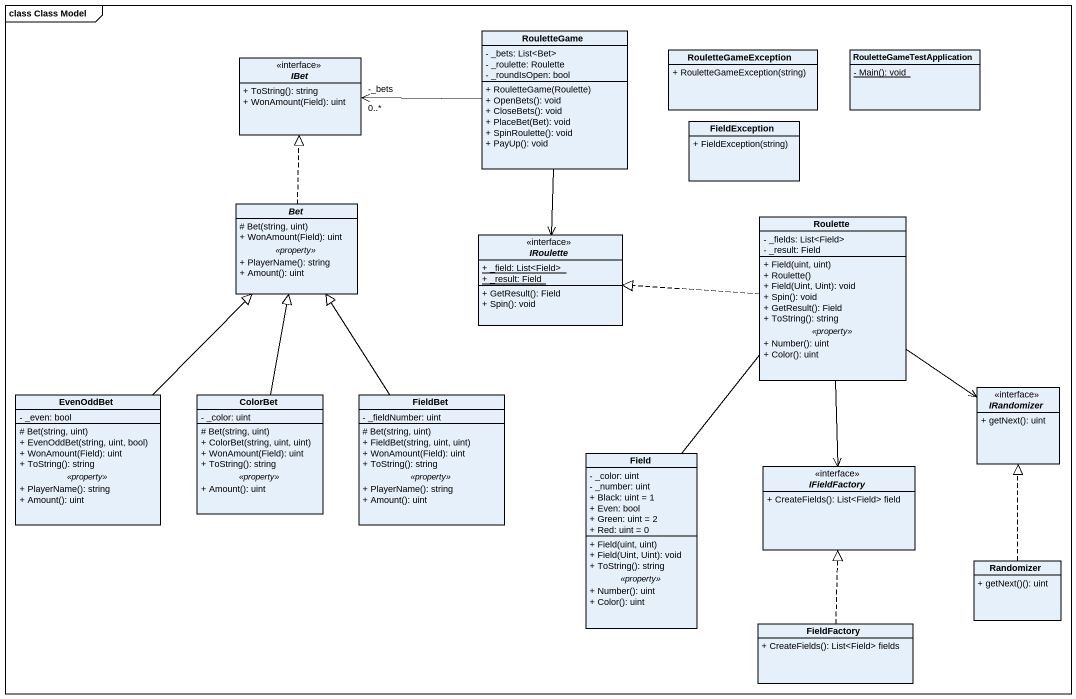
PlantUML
@startuml
mainframe class Class Model
hide circle
hide empty members
skinparam classAttributeIconSize 0
class RouletteGame {
  - _bets: List<Bet>
  - _roulette: Roulette
  - _roundIsOpen: bool
  + RouletteGame(Roulette)
  + OpenBets(): void
  + CloseBets(): void
  + PlaceBet(Bet): void
  + SpinRoulette(): void
  + PayUp(): void
}
interface IBet {
  + ToString(): string
  + WonAmount(Field): uint
}
class RouletteGameException {
  + RouletteGameException(string)
}
class RouletteGameTestApplication {
  {static} - Main(): void
}
class FieldException {
  + FieldException(string)
}
abstract class Bet {
  # Bet(string, uint)
  + WonAmount(Field): uint
  .. <<property>> ..
  + PlayerName(): string
  + Amount(): uint
}
class Roulette {
  - _fields: List<Field>
  - _result: Field
  --
  + Field(uint, uint)
  + Roulette()
  + Field(Uint, Uint): void
  + Spin(): void
  + GetResult(): Field
  + ToString(): string
  .. <<property>> ..
  + Number(): uint
  + Color(): uint
}
interface IRoulette {
  {static} + _field: List<Field>
  {static} + _result: Field
  + GetResult(): Field
  + Spin(): void
}
class EvenOddBet {
  - _even: bool
  --
  # Bet(string, uint)
  + EvenOddBet(string, uint, bool)
  + WonAmount(Field): uint
  + ToString(): string
  .. <<property>> ..
  + PlayerName(): string
  + Amount(): uint
}
class ColorBet {
  - _color: uint
  --
  # Bet(string, uint)
  + ColorBet(string, uint, uint)
  + WonAmount(Field): uint
  + ToString(): string
  .. <<property>> ..
  + Amount(): uint
}
class FieldBet {
  - _fieldNumber: uint
  --
  # Bet(string, uint)
  + FieldBet(string, uint, uint)
  + WonAmount(Field): uint
  + ToString(): string
  .. <<property>> ..
  + PlayerName(): string
  + Amount(): uint
}
interface IRandomizer {
  + getNext(): uint
}
class Field {
  - _color: uint
  - _number: uint
  + Black: uint = 1
  + Even: bool
  + Green: uint = 2
  + Red: uint = 0
  --
  + Field(uint, uint)
  + Field(Uint, Uint): void
  + ToString(): string
  .. <<property>> ..
  + Number(): uint
  + Color(): uint
}
interface IFieldFactory {
  + CreateFields(): List<Field> field
}
class Randomizer {
  + getNext()(): uint
}
class FieldFactory {
  + CreateFields(): List<Field> fields
}
RouletteGame -left-> "-_bets\n0..*" IBet
RouletteGame --> IRoulette
Bet .up.|> IBet
Roulette .left.|> IRoulette
Roulette --> IRandomizer
Roulette -- Field
Roulette --> IFieldFactory
EvenOddBet -up-|> Bet
ColorBet -up-|> Bet
FieldBet -up-|> Bet
Randomizer .up.|> IRandomizer
FieldFactory .up.|> IFieldFactory
@enduml
